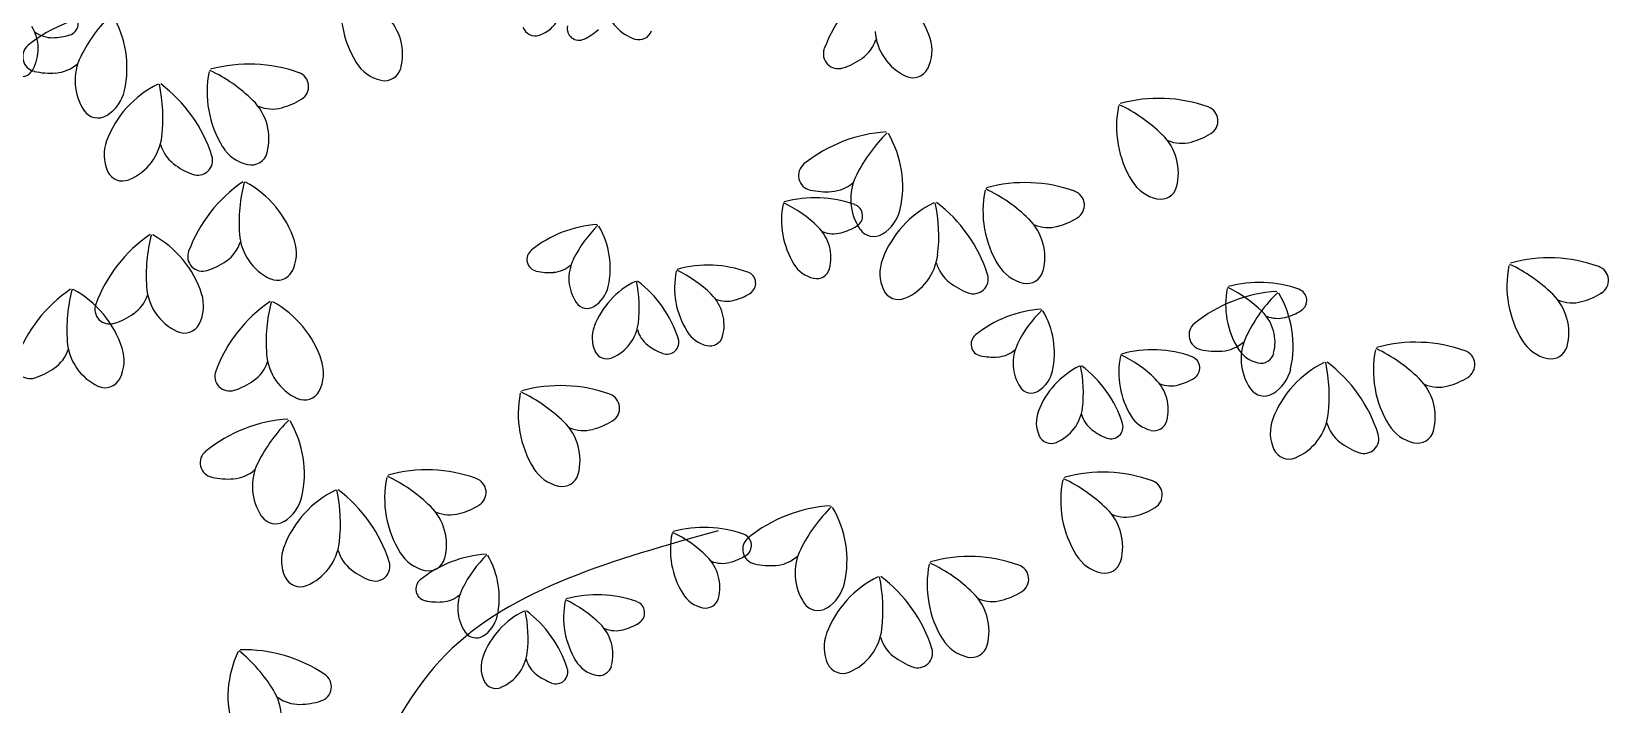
# Model space of a CAD drawing. Header units: millimetres. Extents: x 87938 to 265635, y 330093 to 434310.
# Drawn here: x 137250 to 138518, y 387440 to 387982 of the extents above; entities that cross this region are included whole.
import ezdxf

# ---------------------------------------------------------------- set-up
doc = ezdxf.new("R2010")
doc.units = ezdxf.units.MM

# ---------------------------------------------------------------- blocks, each defined once
blk = doc.blocks.new('A$C375B4AEE')
for centre, radius, start, end in [((9111.3, 6477.7), 83.7, 168.5702, 211.718), ((9526.4, 6404.2), 117.2, 124.4099, 159.6857), ((9422.1, 6427.1), 83.7, 18.1183, 61.2661), ((8849.8, 6356.4), 117.2, 93.6396, 128.9153), ((8806.9, 6465), 9.54, 287.1241, 56.0538), ((8932, 6382.1), 126.8, 134.4271, 153.5598), ((8772, 6429.5), 83.7, 347.348, 30.4957), ((9034, 6440.2), 43.4, 345.1278, 45.5062), ((9179.7, 6480), 25.4, 287.8356, 333.251), ((9274.8, 6485.7), 34.7, 191.9017, 252.2802), ((8749.6, 6444.7), 34.7, 331.0306, 31.4092), ((8795.8, 6477.4), 23.7, 233.8322, 270.6718), ((8795.5, 6500.8), 47.1, 270.6718, 287.559), ((9184.2, 6465.9), 10.7, 199.8416, 287.8356), ((9219.2, 6461.2), 9.54, 167.2572, 296.1871), ((9202.9, 6495), 47.1, 295.7519, 312.6391), ((9267.5, 6462.8), 10.7, 252.2802, 340.2741), ((9500.6, 6462), 43.4, 184.3302, 244.7087), ((8783.7, 6438.3), 11.9, 128.9154, 257.8449), ((9427.6, 6440.7), 11.9, 159.6855, 288.6153), ((9429.9, 6461.4), 29.6, 305.0674, 341.9073), ((9471.4, 6443.3), 31.8, 332.7028, 18.1184), ((8796.2, 6454.8), 29.6, 274.2972, 311.137), ((8857.3, 6419.2), 43.4, 153.5597, 213.9382), ((8954.1, 6315.3), 117.2, 70.1506, 105.4264), ((9067.1, 6450.4), 31.8, 211.718, 257.1335), ((9413.1, 6485.3), 58.9, 288.1803, 305.0675), ((8770.6, 6433.1), 10.7, 243.0366, 331.0311), ((8794, 6484.1), 58.9, 257.41, 274.2972), ((9003.8, 6409.9), 83.7, 168.5702, 211.718), ((8868.1, 6312.8), 126.8, 45.5061, 64.6389), ((8989.9, 6414.4), 11.9, 301.2209, 70.1507), ((9063, 6432.4), 13.3, 257.1335, 345.1277), ((9487.8, 6434.8), 13.3, 244.7086, 332.7027), ((8917.5, 6341.1), 83.7, 116.1313, 159.2791), ((8822.6, 6418.1), 31.8, 301.9325, 347.348), ((8757.8, 6389.5), 126.8, 353.0673, 12.2001), ((8812.3, 6322.9), 117.2, 17.7118, 52.9875), ((9685.5, 6287.7), 117.2, 70.1507, 105.4264), ((8832.3, 6402.4), 13.3, 213.9383, 301.9326), ((8926.5, 6372.3), 43.4, 345.1278, 45.5062), ((8972.6, 6425.9), 29.6, 247.9291, 284.7688), ((8965.1, 6454.3), 58.9, 284.7688, 301.656), ((9735.2, 6382.3), 83.7, 168.5702, 211.718), ((9599.4, 6285.2), 126.8, 45.5061, 64.639), ((9721.2, 6386.8), 11.9, 301.2209, 70.1507), ((8869, 6359.5), 31.8, 159.2792, 204.6947), ((8840.7, 6379.5), 43.4, 292.6888, 353.0673), ((8911.3, 6375.6), 29.6, 195.4901, 232.33), ((9473.8, 6260.9), 117.2, 93.6396, 128.9153), ((9555.9, 6286.6), 126.8, 134.4271, 153.5598), ((9395.9, 6334), 83.7, 347.348, 30.4958), ((9657.9, 6344.7), 43.4, 345.1278, 45.5062), ((9704, 6398.3), 29.6, 247.9291, 284.7688), ((9696.5, 6426.7), 58.9, 284.7688, 301.656), ((8912.6, 6354.9), 11.9, 248.7822, 17.712), ((8959.7, 6382.6), 31.8, 211.718, 257.1335), ((8955.6, 6364.6), 13.3, 257.1335, 345.1277), ((8852.2, 6351.7), 13.3, 204.6945, 292.6888), ((8929.2, 6398.8), 58.9, 232.33, 249.2171), ((9407.6, 6342.8), 11.9, 128.9154, 257.845), ((9481.2, 6323.8), 43.4, 153.5598, 213.9382), ((9015.2, 6241.1), 117.2, 124.4099, 159.6857), ((9072.6, 6305.2), 126.8, 165.1974, 184.3302), ((8910.9, 6264.1), 83.7, 18.1183, 61.2661), ((9418, 6388.6), 58.9, 257.41, 274.2972), ((9420.2, 6359.4), 29.6, 274.2972, 311.137), ((9627.8, 6314.4), 83.7, 168.5702, 211.718), ((9492, 6217.4), 126.8, 45.5061, 64.639), ((9578.1, 6219.9), 117.2, 70.1507, 105.4264), ((9613.8, 6318.9), 11.9, 301.2209, 70.1507), ((9691.1, 6355), 31.8, 211.718, 257.1334), ((9687, 6337), 13.3, 257.1334, 345.1277), ((9449, 6306.7), 66.9, 168.5702, 211.718), ((9340.3, 6229.1), 101.5, 45.5061, 64.6389), ((9409.2, 6231.1), 93.8, 70.1506, 105.4264), ((9437.8, 6310.3), 9.54, 301.221, 70.1508), ((9541.5, 6245.7), 83.7, 116.1313, 159.2791), ((9381.8, 6294.1), 126.8, 353.0673, 12.2001), ((9436.2, 6227.5), 117.2, 17.7118, 52.9875), ((9239.8, 6209.7), 93.8, 93.6396, 128.9153), ((9446.5, 6322.7), 31.8, 301.9325, 347.348), ((9550.5, 6276.9), 43.4, 345.1278, 45.5062), ((9589.1, 6358.8), 58.9, 284.7688, 301.656), ((8940.5, 6198.6), 117.2, 124.4099, 159.6857), ((8997.9, 6262.7), 126.8, 165.1974, 184.3302), ((8836.2, 6221.6), 83.7, 18.1183, 61.2661), ((8989.4, 6298.9), 43.4, 184.3302, 244.7087), ((9305.5, 6230.2), 101.5, 134.4271, 153.5599), ((9177.5, 6268.1), 66.9, 347.348, 30.4958), ((9387.1, 6276.7), 34.7, 345.1276, 45.5061), ((9424, 6319.6), 23.7, 247.9291, 284.7688), ((9418, 6342.3), 47.1, 284.7688, 301.656), ((9456.3, 6307), 13.3, 213.9383, 301.9325), ((9596.6, 6330.5), 29.6, 247.9291, 284.7688), ((8916.4, 6277.7), 11.9, 159.6854, 288.6153), ((8918.7, 6298.3), 29.6, 305.0674, 341.9073), ((8960.2, 6280.2), 31.8, 332.7028, 18.1184), ((9186.9, 6275.2), 9.54, 128.9152, 257.845), ((9464.6, 6284), 43.4, 292.6888, 353.0673), ((8901.9, 6322.3), 58.9, 288.1803, 305.0675), ((8976.6, 6271.8), 13.3, 244.7085, 332.7027), ((9195.2, 6311.8), 47.1, 257.41, 274.2972), ((9196.9, 6288.5), 23.7, 274.2972, 311.137), ((9245.8, 6259.9), 34.7, 153.5599, 213.9383), ((9363, 6252.5), 66.9, 168.5702, 211.718), ((9254.4, 6174.8), 101.5, 45.5061, 64.6389), ((9323.2, 6176.8), 93.8, 70.1506, 105.4264), ((9413.6, 6284.9), 25.4, 211.7181, 257.1334), ((9410.4, 6270.5), 10.7, 257.1333, 345.1275), ((9493, 6264), 31.8, 159.2791, 204.6947), ((9535.2, 6280.2), 29.6, 195.4901, 232.33), ((9583.7, 6287.2), 31.8, 211.718, 257.1334), ((9579.5, 6269.2), 13.3, 257.1334, 345.1277), ((10049.2, 6253.8), 83.7, 168.5702, 211.718), ((9913.5, 6156.7), 126.8, 45.5061, 64.639), ((9999.5, 6159.3), 117.2, 70.1507, 105.4264), ((10035.3, 6258.3), 11.9, 301.2209, 70.1507), ((8914.7, 6256.4), 43.4, 184.3302, 244.7087), ((9294, 6197.5), 66.9, 116.1313, 159.2791), ((9218, 6259.1), 25.4, 301.9326, 347.3479), ((9166.2, 6236.2), 101.5, 353.0673, 12.2001), ((9209.8, 6182.9), 93.8, 17.7118, 52.9875), ((9351.8, 6256.1), 9.54, 301.221, 70.1508), ((9553.1, 6303.4), 58.9, 232.33, 249.2171), ((9536.5, 6259.5), 11.9, 248.7822, 17.712), ((9697.5, 6160.9), 101.5, 45.5061, 64.6389), ((9766.4, 6163), 93.8, 70.1507, 105.4264), ((8876.6, 6154.7), 117.2, 124.4099, 159.6857), ((8934.1, 6218.8), 126.8, 165.1974, 184.3302), ((8772.3, 6177.7), 83.7, 18.1183, 61.2661), ((8844, 6255.8), 29.6, 305.0674, 341.9073), ((8885.5, 6237.7), 31.8, 332.7028, 18.1184), ((9037, 6144.7), 117.2, 124.4099, 159.6857), ((9094.4, 6208.8), 126.8, 165.1974, 184.3302), ((8932.7, 6167.7), 83.7, 18.1183, 61.2661), ((9225.8, 6246.5), 10.7, 213.9386, 301.9326), ((9301.2, 6222.4), 34.7, 345.1276, 45.5061), ((9338, 6265.3), 23.7, 247.9291, 284.7688), ((9332.1, 6288), 47.1, 284.7688, 301.656), ((9476.2, 6256.3), 13.3, 204.6945, 292.689), ((9787.8, 6132.5), 117.2, 93.6396, 128.9154), ((9806.2, 6238.6), 66.9, 168.5702, 211.718), ((9870, 6158.2), 126.8, 134.4271, 153.5598), ((9709.9, 6205.6), 83.7, 347.348, 30.4957), ((9795, 6242.2), 9.54, 301.2212, 70.151), ((9971.9, 6216.3), 43.4, 345.1278, 45.5062), ((10018, 6269.9), 29.6, 247.9291, 284.7688), ((10010.5, 6298.2), 58.9, 284.7688, 301.656), ((8841.7, 6235.2), 11.9, 159.6854, 288.6153), ((8827.2, 6279.8), 58.9, 288.1803, 305.0675), ((9597, 6141.5), 93.8, 93.6396, 128.9154), ((9662.7, 6162.1), 101.5, 134.4271, 153.5599), ((9534.7, 6200), 66.9, 347.348, 30.4958), ((9744.3, 6208.6), 34.7, 345.1275, 45.5061), ((9781.2, 6251.5), 23.7, 247.9292, 284.7688), ((9775.2, 6274.1), 47.1, 284.7688, 301.656), ((8901.9, 6229.3), 13.3, 244.7085, 332.7027), ((9255.2, 6212.1), 25.4, 159.2791, 204.6945), ((9232.5, 6228.2), 34.7, 292.6889, 353.0673), ((9289, 6225.1), 23.7, 195.4901, 232.33), ((9327.7, 6230.6), 25.4, 211.7181, 257.1334), ((9544.1, 6207), 9.54, 128.915, 257.8448), ((9721.7, 6214.4), 11.9, 128.9153, 257.8448), ((9795.2, 6195.3), 43.4, 153.5597, 213.9382), ((8780.2, 6211.9), 29.6, 305.0674, 341.9073), ((8850.9, 6212.5), 43.4, 184.3302, 244.7087), ((8821.6, 6193.8), 31.8, 332.7028, 18.1184), ((9303.3, 6243.6), 47.1, 232.3299, 249.2172), ((9290, 6208.5), 9.54, 248.7823, 17.7116), ((9324.4, 6216.3), 10.7, 257.1333, 345.1275), ((9554.1, 6220.3), 23.7, 274.2972, 311.1371), ((9603, 6191.8), 34.7, 153.5599, 213.9383), ((9680.4, 6108.7), 93.8, 70.1507, 105.4264), ((9732, 6260.2), 58.9, 257.41, 274.2972), ((9734.2, 6231), 29.6, 274.2973, 311.1369), ((9770.8, 6216.8), 25.4, 211.7181, 257.1334), ((9941.8, 6186), 83.7, 168.5702, 211.718), ((9806, 6088.9), 126.8, 45.5061, 64.639), ((9892.1, 6091.4), 117.2, 70.1507, 105.4264), ((10005.1, 6226.5), 31.8, 211.718, 257.1334), ((10001, 6208.6), 13.3, 257.1334, 345.1277), ((8777.9, 6191.2), 11.9, 159.6854, 288.6153), ((8940.5, 6201.9), 29.6, 305.0674, 341.9073), ((9011.2, 6202.5), 43.4, 184.3302, 244.7087), ((8982, 6183.8), 31.8, 332.7028, 18.1184), ((9241.7, 6206), 10.7, 204.6948, 292.6889), ((9552.4, 6243.7), 47.1, 257.41, 274.2972), ((9651.2, 6129.3), 66.9, 116.1314, 159.2791), ((9523.4, 6168.1), 101.5, 353.0673, 12.2001), ((9567, 6114.7), 93.8, 17.7117, 52.9875), ((9720.2, 6184.3), 66.9, 168.5702, 211.718), ((9611.6, 6106.7), 101.5, 45.5061, 64.6389), ((9709, 6187.9), 9.54, 301.2212, 70.151), ((9767.6, 6202.4), 10.7, 257.1335, 345.1276), ((9855.5, 6117.2), 83.7, 116.1314, 159.2792), ((9695.8, 6165.7), 126.8, 353.0673, 12.2001), ((9750.3, 6099), 117.2, 17.7117, 52.9875), ((9927.8, 6190.5), 11.9, 301.2209, 70.1507), ((8763.3, 6235.9), 58.9, 288.1803, 305.0675), ((8838, 6185.3), 13.3, 244.7085, 332.7027), ((8938.2, 6181.3), 11.9, 159.6854, 288.6153), ((8923.7, 6225.9), 58.9, 288.1803, 305.0675), ((9575.2, 6190.9), 25.4, 301.9326, 347.3479), ((9658.4, 6154.3), 34.7, 345.1275, 45.5061), ((9689.3, 6219.8), 47.1, 284.7688, 301.656), ((9760.6, 6194.2), 31.8, 301.9325, 347.348), ((9864.5, 6148.4), 43.4, 345.1278, 45.5062), ((9903.1, 6230.4), 58.9, 284.7688, 301.656), ((8998.4, 6175.4), 13.3, 244.7085, 332.7027), ((9254, 6151), 83.7, 168.5702, 211.718), ((9118.2, 6054), 126.8, 45.5061, 64.6389), ((9204.3, 6056.5), 117.2, 70.1506, 105.4264), ((9240, 6155.5), 11.9, 301.2209, 70.1507), ((9583, 6178.4), 10.7, 213.9385, 301.9324), ((9695.2, 6197.2), 23.7, 247.9292, 284.7688), ((9770.3, 6178.6), 13.3, 213.9383, 301.9327), ((9910.6, 6202), 29.6, 247.9291, 284.7688), ((9612.4, 6144), 25.4, 159.2791, 204.6945), ((9589.7, 6160), 34.7, 292.6888, 353.0673), ((8992.6, 6029.7), 117.2, 93.6396, 128.9153), ((9074.7, 6055.4), 126.8, 134.427, 153.5598), ((8914.7, 6102.8), 83.7, 347.348, 30.4958), ((9176.7, 6113.5), 43.4, 345.1277, 45.5061), ((9222.8, 6167.1), 29.6, 247.9291, 284.7688), ((9215.3, 6195.5), 58.9, 284.7688, 301.656), ((9646.2, 6156.9), 23.7, 195.4901, 232.3299), ((9647.2, 6140.4), 9.54, 248.7821, 17.7116), ((9684.9, 6162.5), 25.4, 211.7181, 257.1334), ((9681.6, 6148.1), 10.7, 257.1335, 345.1276), ((9807, 6135.6), 31.8, 159.2792, 204.6945), ((9778.6, 6155.6), 43.4, 292.6888, 353.0673), ((9849.2, 6151.7), 29.6, 195.4901, 232.3299), ((9897.7, 6158.7), 31.8, 211.718, 257.1334), ((9599, 6137.8), 10.7, 204.6944, 292.6889), ((9660.5, 6175.5), 47.1, 232.33, 249.2172), ((9867.1, 6174.9), 58.9, 232.3299, 249.2171), ((9850.6, 6131), 11.9, 248.7822, 17.7116), ((9893.6, 6140.7), 13.3, 257.1334, 345.1277), ((8926.4, 6111.6), 11.9, 128.9154, 257.8449), ((9790.2, 6127.9), 13.3, 204.6945, 292.689), ((8938.9, 6128.2), 29.6, 274.2972, 311.1369), ((9000, 6092.6), 43.4, 153.5598, 213.9383), ((9010.8, 5986.1), 126.8, 45.5062, 64.6389), ((9096.8, 5988.7), 117.2, 70.1506, 105.4264), ((9209.8, 6123.8), 31.8, 211.718, 257.1334), ((9205.7, 6105.8), 13.3, 257.1334, 345.1277), ((9640.6, 5986.8), 117.2, 70.1507, 105.4264), ((8936.7, 6157.4), 58.9, 257.41, 274.2972), ((9060.3, 6014.4), 83.7, 116.1314, 159.2791), ((8900.6, 6062.9), 126.8, 353.0673, 12.2001), ((8955, 5996.2), 117.2, 17.7118, 52.9875), ((9146.6, 6083.2), 83.7, 168.5703, 211.718), ((9132.6, 6087.7), 11.9, 301.2211, 70.1507), ((9690.3, 6081.3), 83.7, 168.5702, 211.718), ((9554.6, 5984.2), 126.8, 45.5061, 64.6389), ((9676.4, 6085.8), 11.9, 301.2211, 70.1507), ((8965.3, 6091.4), 31.8, 301.9326, 347.348), ((9069.3, 6045.6), 43.4, 345.1277, 45.5062), ((9107.9, 6127.6), 58.9, 284.7688, 301.656), ((9428.9, 5960), 117.2, 93.6396, 128.9153), ((9511.1, 5985.7), 126.8, 134.427, 153.5598), ((9351.1, 6033.1), 83.7, 347.348, 30.4957), ((9651.7, 6125.7), 58.9, 284.7688, 301.656), ((8975.1, 6075.8), 13.3, 213.9383, 301.9326), ((9115.4, 6099.3), 29.6, 247.9291, 284.7688), ((9613.1, 6043.8), 43.4, 345.1277, 45.5062), ((9659.1, 6097.4), 29.6, 247.9291, 284.7688), ((9359.6, 6041.5), 66.9, 168.5702, 211.718), ((9251, 5963.8), 101.5, 45.5062, 64.6389), ((9319.8, 5965.8), 93.8, 70.1506, 105.4264), ((9362.8, 6041.9), 11.9, 128.9154, 257.845), ((9348.4, 6045.1), 9.54, 301.221, 70.1506), ((9011.7, 6032.8), 31.8, 159.2792, 204.6946), ((8983.4, 6052.8), 43.4, 292.6888, 353.0673), ((9054, 6049), 29.6, 195.4903, 232.3299), ((9102.4, 6055.9), 31.8, 211.718, 257.1334), ((9150.5, 5944.4), 93.8, 93.6396, 128.9153), ((9216.2, 5965), 101.5, 134.427, 153.5598), ((9088.2, 6002.9), 66.9, 347.348, 30.4958), ((9328.6, 6077), 47.1, 284.7688, 301.656), ((9436.4, 6022.8), 43.4, 153.5598, 213.9383), ((9646.2, 6054), 31.8, 211.718, 257.1334), ((9071.9, 6072.2), 58.9, 232.3299, 249.2171), ((9055.3, 6028.3), 11.9, 248.7823, 17.7116), ((9098.3, 6037.9), 13.3, 257.1334, 345.1277), ((9297.8, 6011.4), 34.7, 345.1277, 45.5062), ((9334.6, 6054.3), 23.7, 247.9291, 284.7688), ((9373.1, 6087.7), 58.9, 257.41, 274.2972), ((9375.3, 6058.5), 29.6, 274.2972, 311.1369), ((9582.9, 6013.5), 83.7, 168.5702, 211.718), ((9447.2, 5916.4), 126.8, 45.5062, 64.6389), ((9533.2, 5918.9), 117.2, 70.1507, 105.4264), ((9569, 6018), 11.9, 301.2211, 70.1507), ((9642.1, 6036), 13.3, 257.1334, 345.1277), ((8995, 6025.1), 13.3, 204.6945, 292.6888), ((9097.5, 6009.9), 9.54, 128.9155, 257.8449), ((9496.6, 5944.7), 83.7, 116.1314, 159.2791), ((9401.7, 6021.7), 31.8, 301.9326, 347.348), ((9336.9, 5993.1), 126.8, 353.0673, 12.2001), ((9391.4, 5926.5), 117.2, 17.7118, 52.9875), ((9105.8, 6046.6), 47.1, 257.41, 274.2972), ((9107.6, 6023.2), 23.7, 274.2972, 311.1369), ((9156.4, 5994.7), 34.7, 153.5598, 213.9384), ((9273.7, 5987.2), 66.9, 168.5702, 211.718), ((9165, 5909.5), 101.5, 45.5062, 64.6389), ((9233.9, 5911.6), 93.8, 70.1506, 105.4264), ((9262.5, 5990.8), 9.54, 301.221, 70.1506), ((9324.3, 6019.6), 25.4, 211.7179, 257.1334), ((9321, 6005.3), 10.7, 257.1334, 345.1275), ((9505.6, 5975.9), 43.4, 345.1277, 45.5062), ((9551.7, 6029.5), 29.6, 247.9291, 284.7688), ((9544.2, 6057.9), 58.9, 284.7688, 301.656), ((9204.6, 5932.2), 66.9, 116.1314, 159.2792), ((9128.7, 5993.8), 25.4, 301.9326, 347.3479), ((9076.8, 5970.9), 101.5, 353.0673, 12.2001), ((9120.4, 5917.6), 93.8, 17.7118, 52.9875), ((9411.4, 6006), 13.3, 213.9383, 301.9325), ((9136.5, 5981.3), 10.7, 213.9382, 301.9326), ((9211.8, 5957.2), 34.7, 345.1277, 45.5062), ((9248.7, 6000.1), 23.7, 247.9291, 284.7688), ((9242.7, 6022.7), 47.1, 284.7688, 301.656), ((9448.1, 5963.1), 31.8, 159.2791, 204.6946), ((9419.8, 5983.1), 43.4, 292.6888, 353.0673), ((8949.4, 5843.9), 117.2, 56.0537, 91.3294), ((9490.3, 5979.2), 29.6, 195.4903, 232.3299), ((9491.7, 5958.5), 11.9, 248.7822, 17.7116), ((9538.8, 5986.2), 31.8, 211.718, 257.1334), ((9534.7, 5968.2), 13.3, 257.1334, 345.1277), ((9020.6, 5923.5), 83.7, 154.4733, 197.621), ((8865.3, 5862.4), 126.8, 31.4092, 50.542), ((9165.8, 5946.9), 25.4, 159.2791, 204.6945), ((9143.1, 5962.9), 34.7, 292.6889, 353.0673), ((9199.6, 5959.8), 23.7, 195.4903, 232.33), ((9238.3, 5965.4), 25.4, 211.7179, 257.1334), ((9235.1, 5951), 10.7, 257.1334, 345.1275), ((9431.3, 5955.4), 13.3, 204.6945, 292.6888), ((9508.3, 6002.4), 58.9, 232.3299, 249.2171), ((9008.2, 5931.3), 11.9, 287.1241, 56.0536), ((9152.4, 5940.7), 10.7, 204.6944, 292.6889), ((9213.9, 5978.4), 47.1, 232.3299, 249.2171), ((9200.7, 5943.2), 9.54, 248.7821, 17.7116), ((8936.5, 5905.9), 43.4, 331.0307, 31.4092), ((8994.3, 5946.7), 29.6, 233.8321, 270.6718), ((8993.9, 5976), 58.9, 270.6718, 287.559)]:
    blk.add_arc(centre, radius, start, end)
for points in [[(7739.2, 6434.4), (7818.8, 6275.4), (8137.2, 6156.1), (8336.2, 6235.7), (8734.2, 6474.2), (8873.5, 7050.6), (8873.5, 7249.4)], [(9331.2, 6056.8), (9112.3, 5957.4), (8992.9, 5738.7), (8774, 5540), (8575, 5520.1), (8475.5, 5520.1), (8535.2, 5361.1), (8515.3, 5202), (8137.2, 5082.8), (7699.4, 5082.8)]]:
    blk.add_spline(points, degree=3)
blk.add_point((10041.4, 6248.1))

msp = doc.modelspace()

# ---------------------------------------------------------------- block references
msp.add_blockref('A$C375B4AEE', (128471, 381523.4))

doc.saveas('drawing.dxf')
